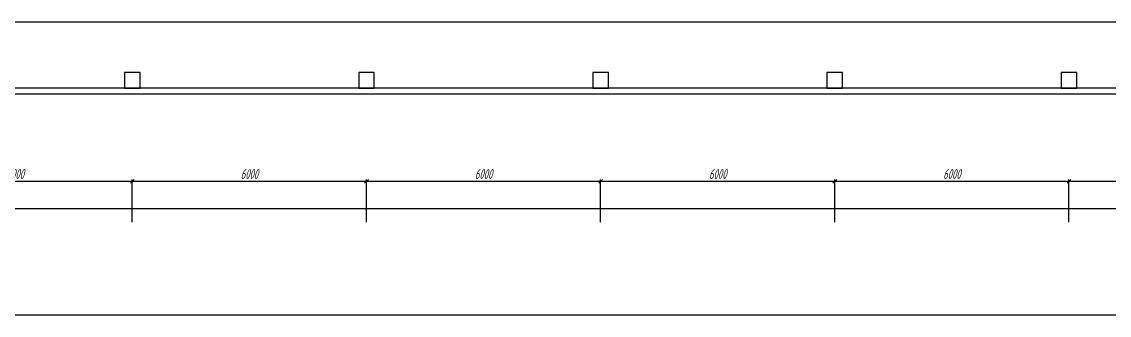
# Model space of a CAD drawing. Header units: millimetres. Extents: x -351329 to 406471, y -382937 to 111767.
# Drawn here: x 56508 to 84373, y -90280 to -82752 of the extents above; entities that cross this region are included whole.
import ezdxf

# ---------------------------------------------------------------- set-up
doc = ezdxf.new("R2010")
doc.units = ezdxf.units.MM
for name, color, linetype, lineweight in [('_Оси', 90, 'Continuous', 13), ('_Сендвичи', 230, 'Continuous', 30), ('_Стены', 7, 'Continuous', 30), ('выноска', 7, 'Continuous', 13), ('Нумерация RAL 6024', 91, 'Continuous', 30)]:
    doc.layers.add(name, color=color, linetype=linetype, lineweight=lineweight)
doc.styles.add('СПДС_размеры', font='spdswin.shx', dxfattribs={"width": 0.8, "oblique": 15})
doc.dimstyles.new('СПДС', dxfattribs={"dimtxt": 2.5, "dimasz": 1, "dimexe": 0.5, "dimexo": 1.5, "dimtad": 1, "dimdec": 0, "dimtxsty": 'СПДС_размеры', "dimblk": 'OBLIQUE', "dimcen": 2.5, "dimdle": 0.5, "dimadec": 8, "dimazin": 0, "dimtfac": 1, "dimtdec": 0, "dimtix": 1, "dimtmove": 0, "dimatfit": 3, "dimfxl": 1, "dimarcsym": 0})

# ---------------------------------------------------------------- blocks, each defined once
blk = doc.blocks.new('_Oblique')
at = {"layer": 'выноска', "color": 0, "lineweight": -2}
blk.add_line((-0.5, -0.5), (0.5, 0.5), dxfattribs=at)
blk = doc.blocks.new('*D215')
at = {"layer": '_Оси', "color": 0, "lineweight": -2, "transparency": 16777216}
for p, q in [((-60659, -87895), (-60659, -87495)), ((113341, -87895), (113341, -87495)), ((-60709, -87545), (113391, -87545))]:
    blk.add_line(p, q, dxfattribs=at)
at = {"layer": 'Defpoints', "color": 0, "transparency": 16777216}
for p in [(113341, -87545), (-60659, -88045), (113341, -88045)]:
    blk.add_point(p, dxfattribs=at)
at = {"layer": '_Оси', "color": 0, "lineweight": -2, "transparency": 16777216, "xscale": 100, "yscale": 100, "zscale": 100, "rotation": 180}
blk.add_blockref('_Oblique', (-60659, -87545), dxfattribs=at)
at = {"layer": '_Оси', "color": 0, "lineweight": -2, "transparency": 16777216, "xscale": 100, "yscale": 100, "zscale": 100}
blk.add_blockref('_Oblique', (113341, -87545), dxfattribs=at)
at = {"layer": '_Оси', "color": 0, "lineweight": 25, "transparency": 16777216, "insert": (26341, -87357.5), "char_height": 250, "attachment_point": 5, "style": 'СПДС_размеры'}
blk.add_mtext('174000', dxfattribs=at)
blk = doc.blocks.new('*D235')
at = {"layer": '_Оси', "color": 0, "lineweight": -2, "transparency": 16777216}
for p, q in [((53291, -86845), (59391, -86845)), ((53341, -87895), (53341, -86795)), ((59341, -87895), (59341, -86795))]:
    blk.add_line(p, q, dxfattribs=at)
at = {"layer": 'Defpoints', "color": 0, "transparency": 16777216}
for p in [(59341, -86845), (53341, -88045), (59341, -88045)]:
    blk.add_point(p, dxfattribs=at)
at = {"layer": '_Оси', "color": 0, "lineweight": -2, "transparency": 16777216, "xscale": 100, "yscale": 100, "zscale": 100, "rotation": 180}
blk.add_blockref('_Oblique', (53341, -86845), dxfattribs=at)
at = {"layer": '_Оси', "color": 0, "lineweight": -2, "transparency": 16777216, "xscale": 100, "yscale": 100, "zscale": 100}
blk.add_blockref('_Oblique', (59341, -86845), dxfattribs=at)
at = {"layer": '_Оси', "color": 0, "lineweight": 25, "transparency": 16777216, "insert": (56341, -86657.5), "char_height": 250, "attachment_point": 5, "style": 'СПДС_размеры'}
blk.add_mtext('6000', dxfattribs=at)
blk = doc.blocks.new('*D236')
at = {"layer": '_Оси', "color": 0, "lineweight": -2, "transparency": 16777216}
for p, q in [((59291, -86845), (65391, -86845)), ((59341, -87895), (59341, -86795)), ((65341, -87895), (65341, -86795))]:
    blk.add_line(p, q, dxfattribs=at)
at = {"layer": 'Defpoints', "color": 0, "transparency": 16777216}
for p in [(65341, -86845), (59341, -88045), (65341, -88045)]:
    blk.add_point(p, dxfattribs=at)
at = {"layer": '_Оси', "color": 0, "lineweight": -2, "transparency": 16777216, "xscale": 100, "yscale": 100, "zscale": 100, "rotation": 180}
blk.add_blockref('_Oblique', (59341, -86845), dxfattribs=at)
at = {"layer": '_Оси', "color": 0, "lineweight": -2, "transparency": 16777216, "xscale": 100, "yscale": 100, "zscale": 100}
blk.add_blockref('_Oblique', (65341, -86845), dxfattribs=at)
at = {"layer": '_Оси', "color": 0, "lineweight": 25, "transparency": 16777216, "insert": (62341, -86657.5), "char_height": 250, "attachment_point": 5, "style": 'СПДС_размеры'}
blk.add_mtext('6000', dxfattribs=at)
blk = doc.blocks.new('*D237')
at = {"layer": '_Оси', "color": 0, "lineweight": -2, "transparency": 16777216}
for p, q in [((65291, -86845), (71391, -86845)), ((65341, -87895), (65341, -86795)), ((71341, -87895), (71341, -86795))]:
    blk.add_line(p, q, dxfattribs=at)
at = {"layer": 'Defpoints', "color": 0, "transparency": 16777216}
for p in [(71341, -86845), (65341, -88045), (71341, -88045)]:
    blk.add_point(p, dxfattribs=at)
at = {"layer": '_Оси', "color": 0, "lineweight": -2, "transparency": 16777216, "xscale": 100, "yscale": 100, "zscale": 100, "rotation": 180}
blk.add_blockref('_Oblique', (65341, -86845), dxfattribs=at)
at = {"layer": '_Оси', "color": 0, "lineweight": -2, "transparency": 16777216, "xscale": 100, "yscale": 100, "zscale": 100}
blk.add_blockref('_Oblique', (71341, -86845), dxfattribs=at)
at = {"layer": '_Оси', "color": 0, "lineweight": 25, "transparency": 16777216, "insert": (68341, -86657.5), "char_height": 250, "attachment_point": 5, "style": 'СПДС_размеры'}
blk.add_mtext('6000', dxfattribs=at)
blk = doc.blocks.new('*D238')
at = {"layer": '_Оси', "color": 0, "lineweight": -2, "transparency": 16777216}
for p, q in [((71291, -86845), (77391, -86845)), ((71341, -87895), (71341, -86795)), ((77341, -87895), (77341, -86795))]:
    blk.add_line(p, q, dxfattribs=at)
at = {"layer": 'Defpoints', "color": 0, "transparency": 16777216}
for p in [(77341, -86845), (71341, -88045), (77341, -88045)]:
    blk.add_point(p, dxfattribs=at)
at = {"layer": '_Оси', "color": 0, "lineweight": -2, "transparency": 16777216, "xscale": 100, "yscale": 100, "zscale": 100, "rotation": 180}
blk.add_blockref('_Oblique', (71341, -86845), dxfattribs=at)
at = {"layer": '_Оси', "color": 0, "lineweight": -2, "transparency": 16777216, "xscale": 100, "yscale": 100, "zscale": 100}
blk.add_blockref('_Oblique', (77341, -86845), dxfattribs=at)
at = {"layer": '_Оси', "color": 0, "lineweight": 25, "transparency": 16777216, "insert": (74341, -86657.5), "char_height": 250, "attachment_point": 5, "style": 'СПДС_размеры'}
blk.add_mtext('6000', dxfattribs=at)
blk = doc.blocks.new('*D239')
at = {"layer": '_Оси', "color": 0, "lineweight": -2, "transparency": 16777216}
for p, q in [((77291, -86845), (83391, -86845)), ((77341, -87895), (77341, -86795)), ((83341, -87895), (83341, -86795))]:
    blk.add_line(p, q, dxfattribs=at)
at = {"layer": 'Defpoints', "color": 0, "transparency": 16777216}
for p in [(83341, -86845), (77341, -88045), (83341, -88045)]:
    blk.add_point(p, dxfattribs=at)
at = {"layer": '_Оси', "color": 0, "lineweight": -2, "transparency": 16777216, "xscale": 100, "yscale": 100, "zscale": 100, "rotation": 180}
blk.add_blockref('_Oblique', (77341, -86845), dxfattribs=at)
at = {"layer": '_Оси', "color": 0, "lineweight": -2, "transparency": 16777216, "xscale": 100, "yscale": 100, "zscale": 100}
blk.add_blockref('_Oblique', (83341, -86845), dxfattribs=at)
at = {"layer": '_Оси', "color": 0, "lineweight": 25, "transparency": 16777216, "insert": (80341, -86657.5), "char_height": 250, "attachment_point": 5, "style": 'СПДС_размеры'}
blk.add_mtext('6000', dxfattribs=at)
blk = doc.blocks.new('*D240')
at = {"layer": '_Оси', "color": 0, "lineweight": -2, "transparency": 16777216}
for p, q in [((83291, -86845), (89391, -86845)), ((83341, -87895), (83341, -86795)), ((89341, -87895), (89341, -86795))]:
    blk.add_line(p, q, dxfattribs=at)
at = {"layer": 'Defpoints', "color": 0, "transparency": 16777216}
for p in [(89341, -86845), (83341, -88045), (89341, -88045)]:
    blk.add_point(p, dxfattribs=at)
at = {"layer": '_Оси', "color": 0, "lineweight": -2, "transparency": 16777216, "xscale": 100, "yscale": 100, "zscale": 100, "rotation": 180}
blk.add_blockref('_Oblique', (83341, -86845), dxfattribs=at)
at = {"layer": '_Оси', "color": 0, "lineweight": -2, "transparency": 16777216, "xscale": 100, "yscale": 100, "zscale": 100}
blk.add_blockref('_Oblique', (89341, -86845), dxfattribs=at)
at = {"layer": '_Оси', "color": 0, "lineweight": 25, "transparency": 16777216, "insert": (86341, -86657.5), "char_height": 250, "attachment_point": 5, "style": 'СПДС_размеры'}
blk.add_mtext('6000', dxfattribs=at)

msp = doc.modelspace()

# ---------------------------------------------------------------- linework, layer by layer
at = {"layer": '_Сендвичи', "ltscale": 100}
msp.add_lwpolyline([(-13009, -84605), (113691, -84605), (113691, -84455), (-13009, -84455)], close=True, dxfattribs=at)
at = {"layer": '_Стены', "ltscale": 100}
for points in [[(59141, -84455), (59541, -84455), (59541, -84055), (59141, -84055)], [(65141, -84455), (65541, -84455), (65541, -84055), (65141, -84055)], [(71141, -84455), (71541, -84455), (71541, -84055), (71141, -84055)], [(77141, -84455), (77541, -84455), (77541, -84055), (77141, -84055)], [(83141, -84455), (83541, -84455), (83541, -84055), (83141, -84055)]]:
    msp.add_lwpolyline(points, close=True, dxfattribs=at)
at = {"layer": 'Нумерация RAL 6024', "ltscale": 100}
msp.add_lwpolyline([(52086, -82752), (117019, -82752), (117019, -90280), (52086, -90280)], close=True, dxfattribs=at)

# ---------------------------------------------------------------- dimensions: what is measured, and where the dimension line sits
at = {"layer": '_Оси', "lineweight": 25}
for base, p1, p2, picture, middle in [((59341, -86845), (53341, -88045), (59341, -88045), '*D235', (56341, -86657.5)), ((65341, -86845), (59341, -88045), (65341, -88045), '*D236', (62341, -86657.5)), ((71341, -86845), (65341, -88045), (71341, -88045), '*D237', (68341, -86657.5)), ((77341, -86845), (71341, -88045), (77341, -88045), '*D238', (74341, -86657.5)), ((83341, -86845), (77341, -88045), (83341, -88045), '*D239', (80341, -86657.5)), ((89341, -86845), (83341, -88045), (89341, -88045), '*D240', (86341, -86657.5)), ((113341, -87545), (-60659, -88045), (113341, -88045), '*D215', (26341, -87357.5))]:
    dim = msp.add_linear_dim(base=base, p1=p1, p2=p2, dimstyle='СПДС', override={"dimscale": 100}, dxfattribs=at)
    dim.commit()
    dim.dimension.update_dxf_attribs({"geometry": picture, "text_midpoint": middle})

doc.saveas('drawing.dxf')
